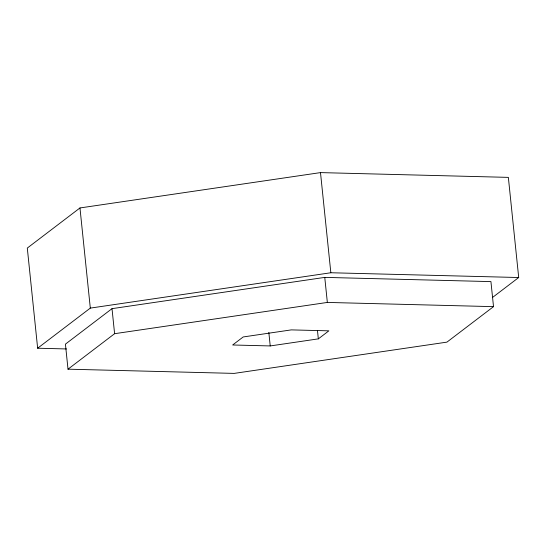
<?xml version="1.0" encoding="UTF-8"?>
<svg xmlns="http://www.w3.org/2000/svg" width="546" height="546" viewBox="0 0 546 546"><rect width="100%" height="100%" fill="white"/><g stroke="black" fill="none" stroke-linecap="round" stroke-linejoin="round"><path stroke-width="0.82" d="M492.369 297.584L518.7 277.525L508.353 177.375L320.495 172.604L79.969 207.951L27.3 248.068L37.647 348.218L66.551 348.955M37.647 348.218L90.315 308.101L330.842 272.754L518.7 277.525M112.012 308.654L65.424 344.137L68.011 369.178L234.179 373.396L446.928 342.13L493.516 306.647L490.929 281.606L324.761 277.388L112.012 308.654L114.599 333.695L68.011 369.178M318.332 338.868L328.869 330.842L291.298 329.886L243.188 336.957L232.657 344.983L270.229 345.939L318.332 338.868L317.458 330.398M114.599 333.695L327.347 302.429L493.516 306.647M320.495 172.604L330.842 272.754M324.761 277.388L327.347 302.429M268.83 332.384L270.229 345.939M79.969 207.951L90.315 308.101"/></g></svg>
